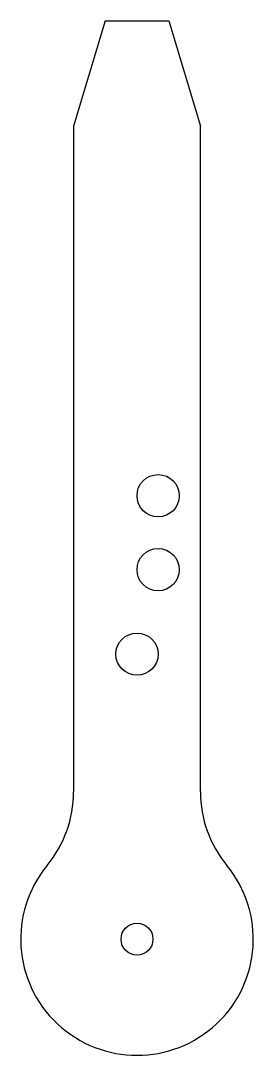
# Model space of a CAD drawing. Header units: inches. Extents: x 2 to 3.37, y 2 to 8.13.
import ezdxf

# ---------------------------------------------------------------- set-up
doc = ezdxf.new("R2010")
doc.units = ezdxf.units.IN
doc.header["$MEASUREMENT"] = 0
doc.layers.get('0').update_dxf_attribs({"linetype": 'CONTINUOUS'})

msp = doc.modelspace()

# ---------------------------------------------------------------- linework, layer by layer
for p, q in [((2.5, 8.125), (2.3125, 7.5)), ((2.5, 8.125, 0.0625), (2.875, 8.125, 0.0625)), ((2.5, 8.125), (2.875, 8.125)), ((2.875, 8.125), (3.0625, 7.5)), ((2.3125, 7.5, 0.0625), (2.3125, 3.5603, 0.0625)), ((3.0625, 3.5603, 0.0625), (3.0625, 7.5, 0.0625)), ((2.6872, 2, 0.0625), (2.6875, 2, 0.0625))]:
    msp.add_line(p, q)
for centre, radius in [((2.8125, 5.3125), 0.125), ((2.8125, 4.875), 0.125), ((2.6875, 4.375), 0.125), ((2.6875, 2.6875), 0.0945)]:
    msp.add_circle(centre, radius)
for centre, start, end in [((1.625, 3.5603, 0.0625), -39.40059, 0), ((3.75, 3.5603), 180, 219.40057), ((2.6875, 2.6875), 140.5994, 399.40055)]:
    msp.add_arc(centre, 0.6875, start, end)

doc.saveas('drawing.dxf')
